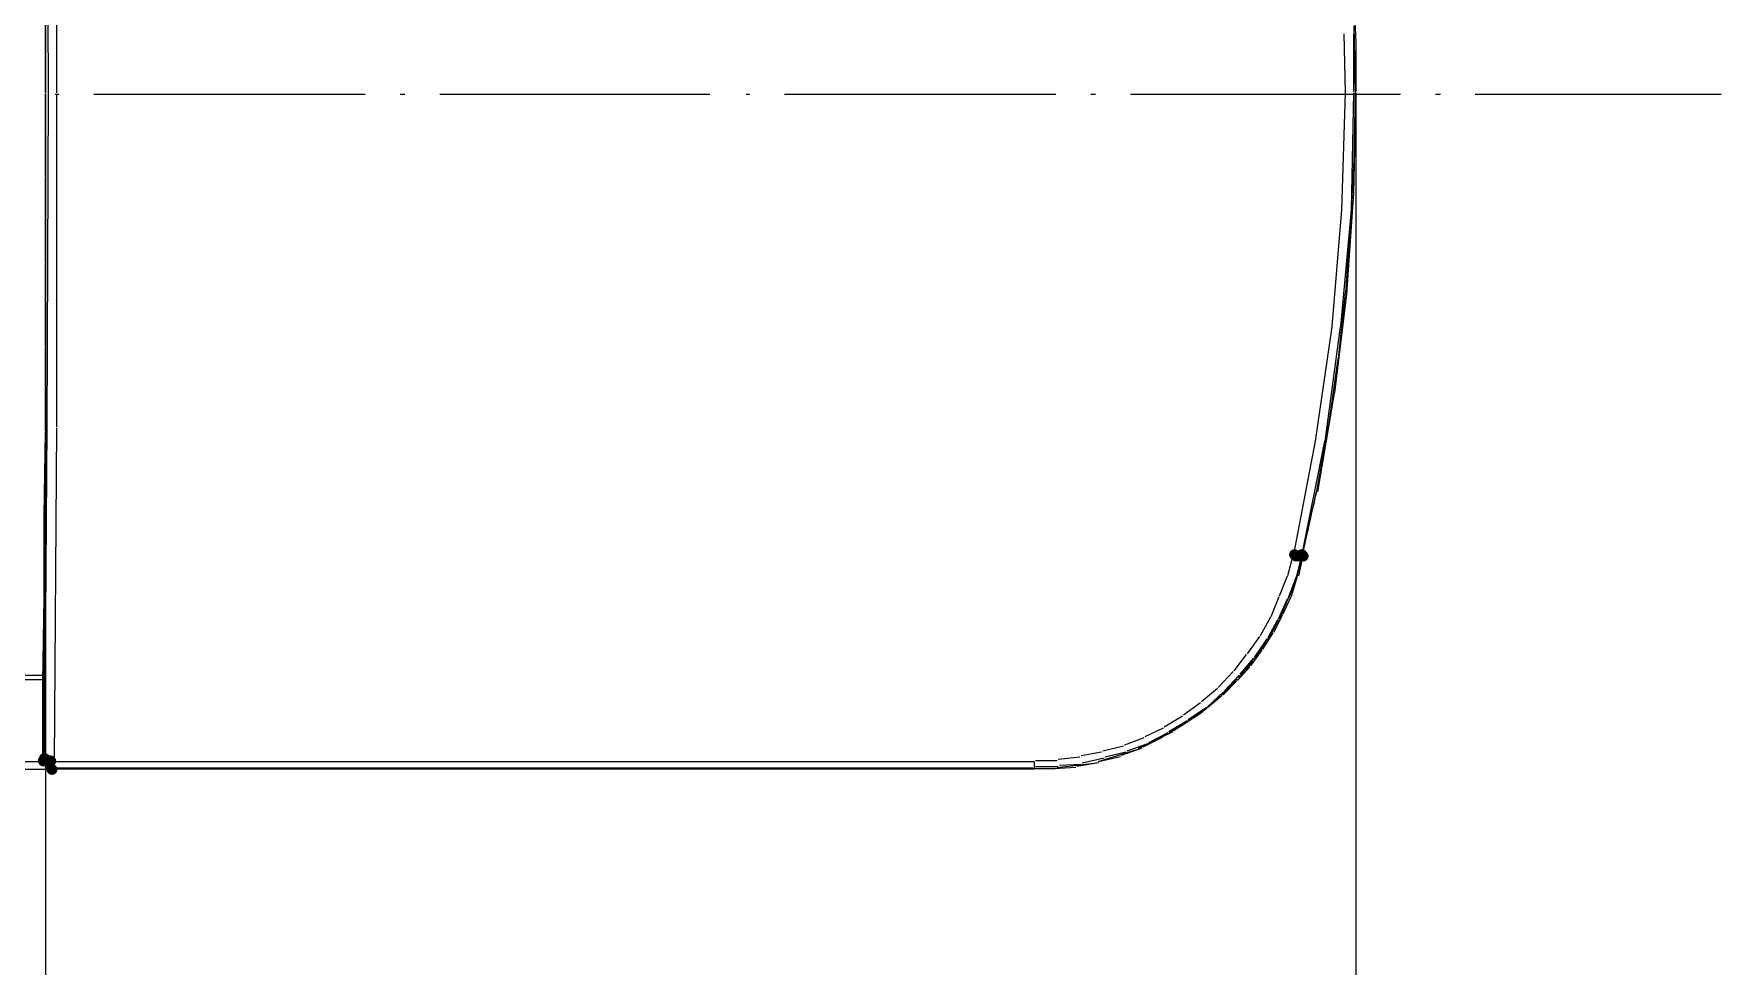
# Model space of a CAD drawing. Header units: millimetres. Extents: x 0 to 297, y 0 to 208.
# Drawn here: x 119.14 to 145.97, y 132.37 to 147.19 of the extents above; entities that cross this region are included whole.
import ezdxf

# ---------------------------------------------------------------- set-up
doc = ezdxf.new("R2010")
doc.units = ezdxf.units.MM

msp = doc.modelspace()

# ---------------------------------------------------------------- hatches: boundary and pattern name
h = msp.add_hatch(color=7)
h.dxf.hatch_style = 2
h.paths.add_polyline_path([(119.323908, 146.328464), (119.323908, 146.155956)])
h = msp.add_hatch(color=7)
h.dxf.hatch_style = 2
h.paths.add_polyline_path([(140.095504, 146.322251), (140.217485, 146.200269)])
h = msp.add_hatch(color=7)
h.dxf.hatch_style = 2
h.paths.add_polyline_path([(140.137444, 145.274364), (140.137444, 145.101856)])
h = msp.add_hatch(color=7)
h.dxf.hatch_style = 2
h.paths.add_polyline_path([(119.323908, 144.98685), (119.323908, 144.814342)])
h = msp.add_hatch(color=7)
h.dxf.hatch_style = 2
h.paths.add_polyline_path([(140.079942, 144.220264), (140.079942, 144.047756)])
h = msp.add_hatch(color=7)
h.dxf.hatch_style = 2
h.paths.add_polyline_path([(119.323908, 143.626186), (119.323908, 143.453678)])
h = msp.add_hatch(color=7)
h.dxf.hatch_style = 2
h.paths.add_polyline_path([(140.003389, 143.166164), (140.003389, 142.993656)])
h = msp.add_hatch(color=7)
h.dxf.hatch_style = 2
h.paths.add_polyline_path([(119.323908, 142.284572), (119.323908, 142.112064)])
h = msp.add_hatch(color=7)
h.dxf.hatch_style = 2
h.paths.add_polyline_path([(139.888383, 142.112064), (139.888383, 141.939556)])
h = msp.add_hatch(color=7)
h.dxf.hatch_style = 2
h.paths.add_polyline_path([(119.323908, 140.942958), (119.323908, 140.77045)])
h = msp.add_hatch(color=7)
h.dxf.hatch_style = 2
h.paths.add_polyline_path([(139.734925, 141.057964), (139.734925, 140.885456)])
h = msp.add_hatch(color=7)
h.dxf.hatch_style = 2
h.paths.add_polyline_path([(139.543367, 140.003864), (139.543367, 139.831356)])
h = msp.add_hatch(color=7)
h.dxf.hatch_style = 2
h.paths.add_polyline_path([(119.391113, 139.534846), (119.218604, 139.534846)])
h = msp.add_hatch(color=7)
edge = h.paths.add_edge_path(flags=0)
edge.add_spline(control_points=[(139.249816, 138.972478), (139.216271, 139.006023), (139.161379, 139.006023), (139.127834, 138.972478), (139.094289, 138.938933), (139.094289, 138.884042), (139.127834, 138.850497), (139.127834, 138.850497), (139.133479, 138.844852), (139.133479, 138.844852), (139.167024, 138.811307), (139.221915, 138.811307), (139.25546, 138.844852), (139.289005, 138.878397), (139.289005, 138.933289), (139.25546, 138.966834), (139.25546, 138.966834), (139.249816, 138.972478), (139.249816, 138.972478)], knot_values=[0, 0, 0, 0, 1, 1, 1, 2, 2, 2, 3, 3, 3, 4, 4, 4, 5, 5, 5, 6, 6, 6, 6], degree=3, periodic=1)
h = msp.add_hatch(color=7)
edge = h.paths.add_edge_path(flags=0)
edge.add_spline(control_points=[(139.268866, 138.953428), (139.235321, 138.986973), (139.180429, 138.986973), (139.146884, 138.953428), (139.113339, 138.919883), (139.113339, 138.864992), (139.146884, 138.831447), (139.146884, 138.831447), (139.152529, 138.825802), (139.152529, 138.825802), (139.186074, 138.792257), (139.240965, 138.792257), (139.27451, 138.825802), (139.308055, 138.859347), (139.308055, 138.914239), (139.27451, 138.947784), (139.27451, 138.947784), (139.268866, 138.953428), (139.268866, 138.953428)], knot_values=[0, 0, 0, 0, 1, 1, 1, 2, 2, 2, 3, 3, 3, 4, 4, 4, 5, 5, 5, 6, 6, 6, 6], degree=3, periodic=1)
h = msp.add_hatch(color=7)
edge = h.paths.add_edge_path(flags=0)
edge.add_spline(control_points=[(139.288269, 138.953428), (139.254724, 138.986973), (139.199832, 138.986973), (139.166287, 138.953428), (139.132742, 138.919883), (139.132742, 138.864992), (139.166287, 138.831447), (139.166287, 138.831447), (139.171931, 138.825802), (139.171931, 138.825802), (139.205476, 138.792257), (139.260368, 138.792257), (139.293913, 138.825802), (139.327458, 138.859347), (139.327458, 138.914239), (139.293913, 138.947784), (139.293913, 138.947784), (139.288269, 138.953428), (139.288269, 138.953428)], knot_values=[0, 0, 0, 0, 1, 1, 1, 2, 2, 2, 3, 3, 3, 4, 4, 4, 5, 5, 5, 6, 6, 6, 6], degree=3, periodic=1)
h = msp.add_hatch(color=7)
edge = h.paths.add_edge_path(flags=0)
edge.add_spline(control_points=[(139.326369, 138.953428), (139.292824, 138.986973), (139.237932, 138.986973), (139.204387, 138.953428), (139.170842, 138.919883), (139.170842, 138.864992), (139.204387, 138.831447), (139.204387, 138.831447), (139.210031, 138.825802), (139.210031, 138.825802), (139.243576, 138.792257), (139.298468, 138.792257), (139.332013, 138.825802), (139.365558, 138.859347), (139.365558, 138.914239), (139.332013, 138.947784), (139.332013, 138.947784), (139.326369, 138.953428), (139.326369, 138.953428)], knot_values=[0, 0, 0, 0, 1, 1, 1, 2, 2, 2, 3, 3, 3, 4, 4, 4, 5, 5, 5, 6, 6, 6, 6], degree=3, periodic=1)
h = msp.add_hatch(color=7)
edge = h.paths.add_edge_path(flags=0)
edge.add_spline(control_points=[(139.326369, 138.953428), (139.292824, 138.986973), (139.237932, 138.986973), (139.204387, 138.953428), (139.170842, 138.919883), (139.170842, 138.864992), (139.204387, 138.831447), (139.204387, 138.831447), (139.210031, 138.825802), (139.210031, 138.825802), (139.243576, 138.792257), (139.298468, 138.792257), (139.332013, 138.825802), (139.365558, 138.859347), (139.365558, 138.914239), (139.332013, 138.947784), (139.332013, 138.947784), (139.326369, 138.953428), (139.326369, 138.953428)], knot_values=[0, 0, 0, 0, 1, 1, 1, 2, 2, 2, 3, 3, 3, 4, 4, 4, 5, 5, 5, 6, 6, 6, 6], degree=3, periodic=1)
h = msp.add_hatch(color=7)
edge = h.paths.add_edge_path(flags=0)
edge.add_spline(control_points=[(139.345771, 138.953428), (139.312226, 138.986973), (139.257335, 138.986973), (139.22379, 138.953428), (139.190245, 138.919883), (139.190245, 138.864992), (139.22379, 138.831447), (139.22379, 138.831447), (139.229434, 138.825802), (139.229434, 138.825802), (139.262979, 138.792257), (139.317871, 138.792257), (139.351416, 138.825802), (139.384961, 138.859347), (139.384961, 138.914239), (139.351416, 138.947784), (139.351416, 138.947784), (139.345771, 138.953428), (139.345771, 138.953428)], knot_values=[0, 0, 0, 0, 1, 1, 1, 2, 2, 2, 3, 3, 3, 4, 4, 4, 5, 5, 5, 6, 6, 6, 6], degree=3, periodic=1)
h = msp.add_hatch(color=7)
edge = h.paths.add_edge_path(flags=0)
edge.add_spline(control_points=[(139.345771, 138.953428), (139.312226, 138.986973), (139.257335, 138.986973), (139.22379, 138.953428), (139.190245, 138.919883), (139.190245, 138.864992), (139.22379, 138.831447), (139.22379, 138.831447), (139.229434, 138.825802), (139.229434, 138.825802), (139.262979, 138.792257), (139.317871, 138.792257), (139.351416, 138.825802), (139.384961, 138.859347), (139.384961, 138.914239), (139.351416, 138.947784), (139.351416, 138.947784), (139.345771, 138.953428), (139.345771, 138.953428)], knot_values=[0, 0, 0, 0, 1, 1, 1, 2, 2, 2, 3, 3, 3, 4, 4, 4, 5, 5, 5, 6, 6, 6, 6], degree=3, periodic=1)
h = msp.add_hatch(color=7)
edge = h.paths.add_edge_path(flags=0)
edge.add_spline(control_points=[(139.345771, 138.953428), (139.312226, 138.986973), (139.257335, 138.986973), (139.22379, 138.953428), (139.190245, 138.919883), (139.190245, 138.864992), (139.22379, 138.831447), (139.22379, 138.831447), (139.229434, 138.825802), (139.229434, 138.825802), (139.262979, 138.792257), (139.317871, 138.792257), (139.351416, 138.825802), (139.384961, 138.859347), (139.384961, 138.914239), (139.351416, 138.947784), (139.351416, 138.947784), (139.345771, 138.953428), (139.345771, 138.953428)], knot_values=[0, 0, 0, 0, 1, 1, 1, 2, 2, 2, 3, 3, 3, 4, 4, 4, 5, 5, 5, 6, 6, 6, 6], degree=3, periodic=1)
h = msp.add_hatch(color=7)
edge = h.paths.add_edge_path(flags=0)
edge.add_spline(control_points=[(139.364821, 138.972478), (139.331276, 139.006023), (139.276385, 139.006023), (139.24284, 138.972478), (139.209295, 138.938933), (139.209295, 138.884042), (139.24284, 138.850497), (139.24284, 138.850497), (139.248484, 138.844852), (139.248484, 138.844852), (139.282029, 138.811307), (139.336921, 138.811307), (139.370466, 138.844852), (139.404011, 138.878397), (139.404011, 138.933289), (139.370466, 138.966834), (139.370466, 138.966834), (139.364821, 138.972478), (139.364821, 138.972478)], knot_values=[0, 0, 0, 0, 1, 1, 1, 2, 2, 2, 3, 3, 3, 4, 4, 4, 5, 5, 5, 6, 6, 6, 6], degree=3, periodic=1)
h = msp.add_hatch(color=7)
edge = h.paths.add_edge_path(flags=0)
edge.add_spline(control_points=[(139.364821, 138.953428), (139.331276, 138.986973), (139.276385, 138.986973), (139.24284, 138.953428), (139.209295, 138.919883), (139.209295, 138.864992), (139.24284, 138.831447), (139.24284, 138.831447), (139.248484, 138.825802), (139.248484, 138.825802), (139.282029, 138.792257), (139.336921, 138.792257), (139.370466, 138.825802), (139.404011, 138.859347), (139.404011, 138.914239), (139.370466, 138.947784), (139.370466, 138.947784), (139.364821, 138.953428), (139.364821, 138.953428)], knot_values=[0, 0, 0, 0, 1, 1, 1, 2, 2, 2, 3, 3, 3, 4, 4, 4, 5, 5, 5, 6, 6, 6, 6], degree=3, periodic=1)
h = msp.add_hatch(color=7)
edge = h.paths.add_edge_path(flags=0)
edge.add_spline(control_points=[(139.364821, 138.953428), (139.331276, 138.986973), (139.276385, 138.986973), (139.24284, 138.953428), (139.209295, 138.919883), (139.209295, 138.864992), (139.24284, 138.831447), (139.24284, 138.831447), (139.248484, 138.825802), (139.248484, 138.825802), (139.282029, 138.792257), (139.336921, 138.792257), (139.370466, 138.825802), (139.404011, 138.859347), (139.404011, 138.914239), (139.370466, 138.947784), (139.370466, 138.947784), (139.364821, 138.953428), (139.364821, 138.953428)], knot_values=[0, 0, 0, 0, 1, 1, 1, 2, 2, 2, 3, 3, 3, 4, 4, 4, 5, 5, 5, 6, 6, 6, 6], degree=3, periodic=1)
h = msp.add_hatch(color=7)
edge = h.paths.add_edge_path(flags=0)
edge.add_spline(control_points=[(139.383871, 138.953428), (139.350326, 138.986973), (139.295435, 138.986973), (139.26189, 138.953428), (139.228345, 138.919883), (139.228345, 138.864992), (139.26189, 138.831447), (139.26189, 138.831447), (139.267534, 138.825802), (139.267534, 138.825802), (139.301079, 138.792257), (139.355971, 138.792257), (139.389516, 138.825802), (139.423061, 138.859347), (139.423061, 138.914239), (139.389516, 138.947784), (139.389516, 138.947784), (139.383871, 138.953428), (139.383871, 138.953428)], knot_values=[0, 0, 0, 0, 1, 1, 1, 2, 2, 2, 3, 3, 3, 4, 4, 4, 5, 5, 5, 6, 6, 6, 6], degree=3, periodic=1)
h = msp.add_hatch(color=7)
edge = h.paths.add_edge_path(flags=0)
edge.add_spline(control_points=[(139.383871, 138.953428), (139.350326, 138.986973), (139.295435, 138.986973), (139.26189, 138.953428), (139.228345, 138.919883), (139.228345, 138.864992), (139.26189, 138.831447), (139.26189, 138.831447), (139.267534, 138.825802), (139.267534, 138.825802), (139.301079, 138.792257), (139.355971, 138.792257), (139.389516, 138.825802), (139.423061, 138.859347), (139.423061, 138.914239), (139.389516, 138.947784), (139.389516, 138.947784), (139.383871, 138.953428), (139.383871, 138.953428)], knot_values=[0, 0, 0, 0, 1, 1, 1, 2, 2, 2, 3, 3, 3, 4, 4, 4, 5, 5, 5, 6, 6, 6, 6], degree=3, periodic=1)
h = msp.add_hatch(color=7)
h.dxf.hatch_style = 2
h.paths.add_polyline_path([(119.304858, 138.298183), (119.304858, 138.125675)])
h = msp.add_hatch(color=7)
h.dxf.hatch_style = 2
h.paths.add_polyline_path([(139.102747, 138.317233), (139.102747, 138.144725)])
h = msp.add_hatch(color=7)
h.dxf.hatch_style = 2
h.paths.add_polyline_path([(138.949289, 137.972569), (138.949289, 137.800061)])
h = msp.add_hatch(color=7)
h.dxf.hatch_style = 2
h.paths.add_polyline_path([(138.757731, 137.627553), (138.757731, 137.455044)])
h = msp.add_hatch(color=7)
h.dxf.hatch_style = 2
h.paths.add_polyline_path([(138.546769, 137.320636), (138.546769, 137.148128)])
h = msp.add_hatch(color=7)
h.dxf.hatch_style = 2
h.paths.add_polyline_path([(119.285808, 136.803464), (119.285808, 136.975972)])
h = msp.add_hatch(color=7)
h.dxf.hatch_style = 2
h.paths.add_polyline_path([(138.297708, 137.033475), (138.297708, 136.860967)])
h = msp.add_hatch(color=7)
h.dxf.hatch_style = 2
h.paths.add_polyline_path([(138.029244, 136.765011), (138.029244, 136.592503)])
h = msp.add_hatch(color=7)
h.dxf.hatch_style = 2
h.paths.add_polyline_path([(137.435167, 136.304989), (137.435167, 136.132481)])
h = msp.add_hatch(color=7)
h.dxf.hatch_style = 2
h.paths.add_polyline_path([(137.741731, 136.51595), (137.741731, 136.343442)])
h = msp.add_hatch(color=7)
h.dxf.hatch_style = 2
h.paths.add_polyline_path([(137.109553, 136.113431), (137.109553, 135.940922)])
h = msp.add_hatch(color=7)
edge = h.paths.add_edge_path(flags=0)
edge.add_spline(control_points=[(119.375374, 135.733626), (119.341829, 135.767171), (119.286937, 135.767171), (119.253392, 135.733626), (119.219847, 135.700081), (119.219847, 135.645189), (119.253392, 135.611644), (119.253392, 135.611644), (119.259037, 135.605999), (119.259037, 135.605999), (119.292582, 135.572454), (119.347474, 135.572454), (119.381019, 135.605999), (119.414564, 135.639544), (119.414564, 135.694436), (119.381019, 135.727981), (119.381019, 135.727981), (119.375374, 135.733626), (119.375374, 135.733626)], knot_values=[0, 0, 0, 0, 1, 1, 1, 2, 2, 2, 3, 3, 3, 4, 4, 4, 5, 5, 5, 6, 6, 6, 6], degree=3, periodic=1)
h = msp.add_hatch(color=7)
h.dxf.hatch_style = 2
h.paths.add_polyline_path([(136.438569, 135.806867), (136.438569, 135.634358)])
h = msp.add_hatch(color=7)
h.dxf.hatch_style = 2
h.paths.add_polyline_path([(136.783586, 135.940922), (136.783586, 135.768414)])
h = msp.add_hatch(color=7)
edge = h.paths.add_edge_path(flags=0)
edge.add_spline(control_points=[(119.355971, 135.695173), (119.322426, 135.728718), (119.267535, 135.728718), (119.23399, 135.695173), (119.200445, 135.661628), (119.200445, 135.606736), (119.23399, 135.573191), (119.23399, 135.573191), (119.239634, 135.567547), (119.239634, 135.567547), (119.273179, 135.534002), (119.328071, 135.534002), (119.361616, 135.567547), (119.395161, 135.601092), (119.395161, 135.655983), (119.361616, 135.689528), (119.361616, 135.689528), (119.355971, 135.695173), (119.355971, 135.695173)], knot_values=[0, 0, 0, 0, 1, 1, 1, 2, 2, 2, 3, 3, 3, 4, 4, 4, 5, 5, 5, 6, 6, 6, 6], degree=3, periodic=1)
h = msp.add_hatch(color=7)
edge = h.paths.add_edge_path(flags=0)
edge.add_spline(control_points=[(119.355971, 135.695173), (119.322426, 135.728718), (119.267535, 135.728718), (119.23399, 135.695173), (119.200445, 135.661628), (119.200445, 135.606736), (119.23399, 135.573191), (119.23399, 135.573191), (119.239634, 135.567547), (119.239634, 135.567547), (119.273179, 135.534002), (119.328071, 135.534002), (119.361616, 135.567547), (119.395161, 135.601092), (119.395161, 135.655983), (119.361616, 135.689528), (119.361616, 135.689528), (119.355971, 135.695173), (119.355971, 135.695173)], knot_values=[0, 0, 0, 0, 1, 1, 1, 2, 2, 2, 3, 3, 3, 4, 4, 4, 5, 5, 5, 6, 6, 6, 6], degree=3, periodic=1)
h = msp.add_hatch(color=7)
edge = h.paths.add_edge_path(flags=0)
edge.add_spline(control_points=[(119.392426, 135.716158), (119.357817, 135.748604), (119.302954, 135.746834), (119.270508, 135.712225), (119.238062, 135.677616), (119.239831, 135.622752), (119.274441, 135.590306), (119.274441, 135.590306), (119.280085, 135.585015), (119.280085, 135.585015), (119.314694, 135.552569), (119.369557, 135.554338), (119.402003, 135.588948), (119.434449, 135.623557), (119.43268, 135.67842), (119.398071, 135.710866), (119.398071, 135.710866), (119.392426, 135.716158), (119.392426, 135.716158)], knot_values=[0, 0, 0, 0, 1, 1, 1, 2, 2, 2, 3, 3, 3, 4, 4, 4, 5, 5, 5, 6, 6, 6, 6], degree=3, periodic=1)
h = msp.add_hatch(color=7)
edge = h.paths.add_edge_path(flags=0)
edge.add_spline(control_points=[(119.392426, 135.716158), (119.357817, 135.748604), (119.302954, 135.746834), (119.270508, 135.712225), (119.238062, 135.677616), (119.239831, 135.622752), (119.274441, 135.590306), (119.274441, 135.590306), (119.280085, 135.585015), (119.280085, 135.585015), (119.314694, 135.552569), (119.369557, 135.554338), (119.402003, 135.588948), (119.434449, 135.623557), (119.43268, 135.67842), (119.398071, 135.710866), (119.398071, 135.710866), (119.392426, 135.716158), (119.392426, 135.716158)], knot_values=[0, 0, 0, 0, 1, 1, 1, 2, 2, 2, 3, 3, 3, 4, 4, 4, 5, 5, 5, 6, 6, 6, 6], degree=3, periodic=1)
h = msp.add_hatch(color=7)
edge = h.paths.add_edge_path(flags=0)
edge.add_spline(control_points=[(119.392426, 135.716158), (119.357817, 135.748604), (119.302954, 135.746834), (119.270508, 135.712225), (119.238062, 135.677616), (119.239831, 135.622752), (119.274441, 135.590306), (119.274441, 135.590306), (119.280085, 135.585015), (119.280085, 135.585015), (119.314694, 135.552569), (119.369557, 135.554338), (119.402003, 135.588948), (119.434449, 135.623557), (119.43268, 135.67842), (119.398071, 135.710866), (119.398071, 135.710866), (119.392426, 135.716158), (119.392426, 135.716158)], knot_values=[0, 0, 0, 0, 1, 1, 1, 2, 2, 2, 3, 3, 3, 4, 4, 4, 5, 5, 5, 6, 6, 6, 6], degree=3, periodic=1)
h = msp.add_hatch(color=7)
edge = h.paths.add_edge_path(flags=0)
edge.add_spline(control_points=[(119.394424, 135.695173), (119.360879, 135.728718), (119.305987, 135.728718), (119.272442, 135.695173), (119.238897, 135.661628), (119.238897, 135.606736), (119.272442, 135.573191), (119.272442, 135.573191), (119.278087, 135.567547), (119.278087, 135.567547), (119.311632, 135.534002), (119.366524, 135.534002), (119.400069, 135.567547), (119.433614, 135.601092), (119.433614, 135.655983), (119.400069, 135.689528), (119.400069, 135.689528), (119.394424, 135.695173), (119.394424, 135.695173)], knot_values=[0, 0, 0, 0, 1, 1, 1, 2, 2, 2, 3, 3, 3, 4, 4, 4, 5, 5, 5, 6, 6, 6, 6], degree=3, periodic=1)
h = msp.add_hatch(color=7)
edge = h.paths.add_edge_path(flags=0)
edge.add_spline(control_points=[(119.413474, 135.695173), (119.379929, 135.728718), (119.325037, 135.728718), (119.291492, 135.695173), (119.257947, 135.661628), (119.257947, 135.606736), (119.291492, 135.573191), (119.291492, 135.573191), (119.297137, 135.567547), (119.297137, 135.567547), (119.330682, 135.534002), (119.385574, 135.534002), (119.419119, 135.567547), (119.452664, 135.601092), (119.452664, 135.655983), (119.419119, 135.689528), (119.419119, 135.689528), (119.413474, 135.695173), (119.413474, 135.695173)], knot_values=[0, 0, 0, 0, 1, 1, 1, 2, 2, 2, 3, 3, 3, 4, 4, 4, 5, 5, 5, 6, 6, 6, 6], degree=3, periodic=1)
h = msp.add_hatch(color=7)
edge = h.paths.add_edge_path(flags=0)
edge.add_spline(control_points=[(119.470977, 135.695173), (119.437432, 135.728718), (119.38254, 135.728718), (119.348995, 135.695173), (119.31545, 135.661628), (119.31545, 135.606736), (119.348995, 135.573191), (119.348995, 135.573191), (119.35464, 135.567547), (119.35464, 135.567547), (119.388185, 135.534002), (119.443076, 135.534002), (119.476621, 135.567547), (119.510166, 135.601092), (119.510166, 135.655983), (119.476621, 135.689528), (119.476621, 135.689528), (119.470977, 135.695173), (119.470977, 135.695173)], knot_values=[0, 0, 0, 0, 1, 1, 1, 2, 2, 2, 3, 3, 3, 4, 4, 4, 5, 5, 5, 6, 6, 6, 6], degree=3, periodic=1)
h = msp.add_hatch(color=7)
edge = h.paths.add_edge_path(flags=0)
edge.add_spline(control_points=[(119.49038, 135.561117), (119.456835, 135.594662), (119.401943, 135.594662), (119.368398, 135.561117), (119.334853, 135.527572), (119.334853, 135.472681), (119.368398, 135.439136), (119.368398, 135.439136), (119.374042, 135.433491), (119.374042, 135.433491), (119.407587, 135.399946), (119.462479, 135.399946), (119.496024, 135.433491), (119.529569, 135.467036), (119.529569, 135.521928), (119.496024, 135.555473), (119.496024, 135.555473), (119.49038, 135.561117), (119.49038, 135.561117)], knot_values=[0, 0, 0, 0, 1, 1, 1, 2, 2, 2, 3, 3, 3, 4, 4, 4, 5, 5, 5, 6, 6, 6, 6], degree=3, periodic=1)
h = msp.add_hatch(color=7)
h.dxf.hatch_style = 2
h.paths.add_polyline_path([(135.365419, 135.595906), (135.365419, 135.423397)])
h = msp.add_hatch(color=7)
h.dxf.hatch_style = 2
h.paths.add_polyline_path([(135.729486, 135.634358), (135.729486, 135.46185)])
h = msp.add_hatch(color=7)
h.dxf.hatch_style = 2
h.paths.add_polyline_path([(136.093553, 135.710911), (136.093553, 135.538403)])

# ---------------------------------------------------------------- linework, layer by layer
at = {"color": 7, "lineweight": 15}
for points in [[(119.333433, 151.541638), (119.333433, 146.251735)], [(119.352483, 151.522235), (119.371886, 146.232685)], [(119.505942, 151.541638), (119.505942, 146.251735)], [(140.127919, 147.861813), (140.165314, 147.057832)], [(119.323908, 147.603226), (119.323908, 146.261613)], [(140.156847, 146.261613), (140.137797, 147.31536)], [(139.974814, 147.190829), (139.993511, 146.25244)], [(140.127919, 147.190829), (140.127919, 146.271138)], [(140.166372, 147.056774), (140.166372, 146.271138)], [(119.323908, 146.24221), (119.323908, 144.919999)], [(119.333433, 146.232685), (119.333433, 140.962185)], [(119.333433, 146.232685), (119.333433, 126.70326)], [(119.371886, 146.232685), (119.352836, 140.943135)], [(119.486892, 146.232685), (119.544394, 146.232685)], [(119.505942, 146.232685), (119.505942, 140.943135)], [(120.100019, 146.232685), (124.412375, 146.232685)], [(124.968, 146.232685), (125.044906, 146.232685)], [(125.600531, 146.232685), (129.893483, 146.232685)], [(130.468511, 146.232685), (130.526014, 146.232685)], [(131.081992, 146.232685), (135.393994, 146.232685)], [(135.949972, 146.232685), (136.026525, 146.232685)], [(136.582503, 146.232685), (140.875456, 146.232685)], [(139.993864, 146.251735), (139.937067, 144.393301)], [(140.127919, 146.251735), (140.090172, 144.393301)], [(140.166372, 146.251735), (140.128625, 144.661765)], [(140.137444, 145.18811), (140.156494, 146.26126)], [(140.166372, 146.232685), (140.166372, 117.541974)], [(140.166372, 146.232685), (140.166372, 126.70326)], [(141.431081, 146.232685), (141.507986, 146.232685)], [(142.063611, 146.232685), (145.973447, 146.232685)], [(140.079942, 144.13401), (140.136386, 145.187051)], [(119.323908, 144.900596), (119.323908, 143.558982)], [(140.127919, 144.66106), (140.014325, 143.052746)], [(139.936361, 144.392949), (139.784667, 142.535221)], [(140.089819, 144.392949), (139.919075, 142.535574)], [(140.003389, 143.07991), (140.078531, 144.132599)], [(119.323908, 143.539932), (119.323908, 142.217721)], [(140.012914, 143.051335), (139.823825, 141.482179)], [(139.888383, 142.02581), (140.001272, 143.077793)], [(139.782903, 142.53381), (139.517614, 140.715946)], [(139.917311, 142.53381), (139.670719, 140.715593)], [(119.323908, 142.198318), (119.323908, 140.876107)], [(139.734925, 140.97171), (139.885561, 142.022988)], [(139.821356, 141.47971), (139.556419, 139.91126)], [(119.333433, 140.943135), (119.295333, 135.634535)], [(119.323908, 140.856704), (119.304858, 139.534846)], [(119.352483, 140.943135), (119.314383, 135.672635)], [(119.505942, 140.923732), (119.467842, 135.615132)], [(139.543367, 139.91761), (139.73175, 140.968535)], [(139.514792, 140.713124), (139.173303, 138.915015)], [(139.667897, 140.713124), (139.307711, 138.915368)], [(139.313356, 138.901963), (139.332758, 138.997918), (139.351808, 139.074471), (139.370858, 139.151024), (139.390261, 139.246979), (139.409311, 139.323532), (139.428361, 139.419488), (139.447764, 139.49604), (139.466814, 139.591996), (139.485864, 139.668549), (139.505267, 139.745101), (139.524317, 139.841057), (139.543367, 139.91761)], [(139.313356, 138.901963), (139.539133, 139.913376)], [(119.304858, 139.534493), (119.304858, 138.230979)], [(139.169775, 138.911488), (139.079111, 138.571763)], [(139.303831, 138.911488), (139.212814, 138.55236)], [(139.265378, 138.892438), (139.246328, 138.892438)], [(139.322881, 138.892438), (139.250914, 138.571057)], [(139.255853, 138.691001), (139.275256, 138.710404), (139.275256, 138.729454), (139.275256, 138.748504), (139.294306, 138.767907), (139.294306, 138.786957), (139.294306, 138.806007), (139.294306, 138.82541), (139.313356, 138.84446), (139.313356, 138.86351), (139.313356, 138.882913), (139.313356, 138.901963)], [(139.073819, 138.566471), (138.947172, 138.247913)], [(139.207875, 138.547421), (139.080875, 138.20946)], [(139.102747, 138.230979), (139.229747, 138.569293)], [(139.227278, 138.547421), (139.136967, 138.246501)], [(139.217753, 138.556946), (139.236803, 138.575996), (139.236803, 138.595399), (139.236803, 138.614449), (139.255853, 138.633499), (139.255853, 138.652901), (139.255853, 138.671951), (139.255853, 138.691001)], [(119.304858, 138.211929), (119.285808, 136.889718)], [(138.939764, 138.240857), (138.812764, 137.922299)], [(139.073819, 138.202404), (138.928828, 137.884904)], [(138.949289, 137.886315), (139.094986, 138.223218)], [(139.131322, 138.240857), (139.005381, 137.961457)], [(138.805708, 137.91489), (138.642372, 137.617499)], [(138.997267, 137.953343), (138.852981, 137.674649)], [(138.843808, 137.665829), (138.681883, 137.407949)], [(138.920714, 137.876438), (138.757378, 137.579399)], [(138.757731, 137.541299), (138.940117, 137.87679)], [(138.6332, 137.608326), (138.433528, 137.332101)], [(138.6713, 137.397365), (138.491031, 137.14019)], [(138.546769, 137.234382), (138.746794, 137.530363)], [(138.748206, 137.569874), (138.548181, 137.274246)], [(138.422239, 137.320813), (138.223272, 137.064343)], [(138.479742, 137.129254), (138.281833, 136.911943)], [(138.297708, 136.947221), (138.534422, 137.222035)], [(138.537244, 137.26331), (138.319581, 137.007546)], [(118.969367, 136.994846), (119.275931, 136.994846)], [(119.294981, 136.918293), (119.007819, 136.918293)], [(119.285456, 136.889718), (119.285456, 135.66311)], [(138.211278, 137.052349), (137.975269, 136.79729)], [(138.029244, 136.678757), (138.284303, 136.933463)], [(138.268781, 136.899243), (138.052528, 136.682638)], [(138.307233, 136.994846), (138.071225, 136.739788)], [(137.962217, 136.784238), (137.708569, 136.56869)], [(137.741731, 136.429696), (138.014781, 136.664293)], [(138.058172, 136.726735), (137.803819, 136.491432)], [(138.039122, 136.669232), (137.804525, 136.473088)], [(137.406592, 136.343265), (137.116256, 136.167935)], [(137.789708, 136.458271), (137.269008, 136.110079)], [(137.694106, 136.554226), (137.422114, 136.358788)], [(137.435167, 136.218735), (137.726208, 136.413821)], [(137.789708, 136.477674), (137.499019, 136.282588)], [(137.253133, 136.094204), (136.695392, 135.823976)], [(137.100028, 136.151707), (136.810397, 136.015535)], [(137.176581, 136.075154), (136.867547, 135.919579)], [(137.109553, 136.027176), (137.418586, 136.202154)], [(137.483144, 136.266713), (137.192808, 136.091382)], [(136.122481, 135.768238), (135.796161, 135.710382)], [(136.678106, 135.80669), (136.063919, 135.614074)], [(136.467497, 135.864193), (136.140825, 135.786935)], [(136.505597, 135.768238), (136.179278, 135.690979)], [(136.438569, 135.720613), (136.765594, 135.836676)], [(136.793111, 135.998249), (136.485136, 135.881832)], [(136.850614, 135.902646), (136.523589, 135.786229)], [(136.783586, 135.854668), (137.092619, 136.010243)], [(79.546097, 135.500126), (119.371886, 135.500126)], [(119.294981, 135.615132), (119.007819, 135.615132)], [(119.285456, 135.643707), (119.285456, 135.624657), (119.285456, 135.605607), (119.285456, 135.586204), (119.304858, 135.567154), (119.323908, 135.548104), (119.342958, 135.528701), (119.362361, 135.528701), (119.381411, 135.509651), (119.400461, 135.509651), (119.419864, 135.509651)], [(119.314383, 135.672635), (119.3038, 135.642649)], [(119.314383, 135.672635), (119.324967, 135.642649)], [(119.333433, 135.615132), (119.344017, 135.585146)], [(119.352483, 135.576679), (119.377531, 135.551985)], [(119.371886, 135.634182), (119.390936, 135.634182)], [(119.390936, 135.538579), (119.412103, 135.536463)], [(119.429389, 135.634182), (119.450556, 135.632065)], [(119.429389, 135.519176), (119.448439, 135.519176)], [(119.467489, 135.519176), (119.446322, 135.51706)], [(135.048978, 135.500126), (119.448439, 135.500126)], [(119.467489, 135.615132), (119.467489, 135.538579)], [(119.467489, 135.519176), (135.029928, 135.519176)], [(135.048978, 135.615132), (119.486892, 135.615132)], [(135.039453, 135.509651), (135.346369, 135.509651)], [(135.039453, 135.509651), (135.077906, 135.509651), (135.096956, 135.509651), (135.135408, 135.509651), (135.154458, 135.509651), (135.192911, 135.509651), (135.211961, 135.509651), (135.250414, 135.509651), (135.269464, 135.509651), (135.307917, 135.509651), (135.326967, 135.509651), (135.365419, 135.509651), (135.384469, 135.509651)], [(135.048978, 135.615132), (135.048978, 135.519176)], [(135.413397, 135.634182), (135.068381, 135.634182)], [(135.432447, 135.538579), (135.068381, 135.538226)], [(135.365419, 135.509651), (135.710436, 135.529054)], [(136.045575, 135.595729), (135.413044, 135.519176)], [(135.777464, 135.691685), (135.432094, 135.653232)], [(135.796514, 135.576679), (135.451497, 135.557629)], [(135.729486, 135.548104), (136.074856, 135.60596)], [(136.160581, 135.672635), (135.815211, 135.595376)], [(136.093553, 135.624657), (136.420225, 135.701915)]]:
    msp.add_lwpolyline(points, dxfattribs=at)

doc.saveas('drawing.dxf')
